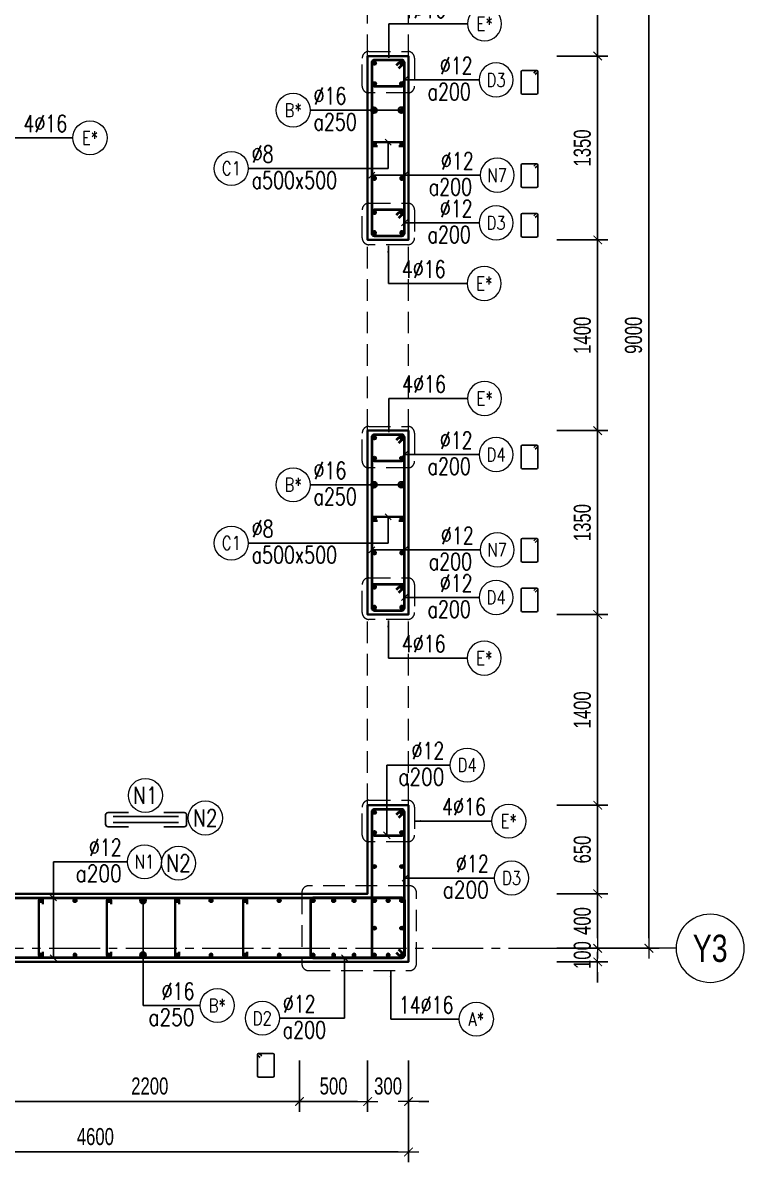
# Model space of a CAD drawing. Header units: millimetres. Extents: x 738475 to 1279438, y -34239 to 156422.
# Drawn here: x 1087190 to 1092489, y 62000 to 70364 of the extents above; entities that cross this region are included whole.
import ezdxf
from ezdxf.enums import TextEntityAlignment as Align

# ---------------------------------------------------------------- set-up
doc = ezdxf.new("R2010")
doc.units = ezdxf.units.MM
doc.header["$MEASUREMENT"] = 0
for name, pattern in [('HIDDEN', [9.525, 6.35, -3.175]), ('HIDDEN2', [4.7625, 3.175, -1.5875]), ('HT_Dim Grid$0$CENTER2', [1.125, 0.75, -0.125, 0.125, -0.125]), ('HT_Grid$0$CENTER2', [1.125, 0.75, -0.125, 0.125, -0.125])]:
    doc.linetypes.add(name, pattern=pattern)
doc.layers.get('0').update_dxf_attribs({"lineweight": 20})
doc.layers.get('Defpoints').update_dxf_attribs({"color": 151, "lineweight": 9})
doc.layers.add('Hidden', color=9, linetype='HIDDEN')
doc.layers.add('Ligature', color=1, linetype='Continuous')
for name, color, linetype, lineweight in [('HT_Dim Grid$0$NDC_S_AXIS', 5, 'HT_Dim Grid$0$CENTER2', 13), ('HT_Dim Grid$0$NDC_S_SYMBOL', 1, 'Continuous', 15), ('HT_Dim Grid$0$NDC_S_TEXT SYMBOL', 7, 'Continuous', 20), ('HT_Grid$0$NDC_S_AXIS', 5, 'HT_Grid$0$CENTER2', 13), ('KC-LEADER', 153, 'Continuous', 18), ('KC-THEP', 6, 'Continuous', 40), ('NDC_S_BEAM', 3, 'HIDDEN2', 20), ('NDC_S_DIM', 1, 'Continuous', 15), ('NDC_S_HIDDEN', 8, 'HIDDEN2', 13), ('NDC_S_LEADER', 1, 'Continuous', 15), ('NDC_S_REBAR', 4, 'Continuous', 35), ('NDC_S_STIRRUP', 4, 'Continuous', 40), ('NDC_S_VN TEXT', 7, 'Continuous', 20), ('NDC_S_WALL', 6, 'Continuous', 35)]:
    doc.layers.add(name, color=color, linetype=linetype, lineweight=lineweight)
doc.styles.add('HT_Dim Grid$0$NDC_ANNO', font='', dxfattribs={"width": 0.8})
doc.styles.add('NDC_ARIAL', font='arial.ttf', dxfattribs={"width": 0.85})
doc.styles.add('NDC_DIM', font='', dxfattribs={"width": 0.75})
doc.styles.add('NDC_EN TXT', font='romans.shx', dxfattribs={"width": 0.8})
doc.styles.get('HT_Dim Grid$0$NDC_ANNO').set_extended_font_data('Dotum')
doc.styles.get('NDC_DIM').set_extended_font_data('Dotum')
doc.dimstyles.new('NDC_1-50', dxfattribs={"dimscale": 50, "dimtxt": 2.5, "dimasz": 1, "dimexe": 1.5, "dimexo": 0, "dimgap": 0.8, "dimtad": 1, "dimdec": 0, "dimdsep": 46, "dimtxsty": 'NDC_ARIAL', "dimblk": 'DIMMARK', "dimcen": 49999.938995, "dimdle": 1.5, "dimclrd": 1, "dimclre": 1, "dimclrt": 3, "dimadec": 0, "dimazin": 0, "dimtfac": 1, "dimtdec": 0, "dimtix": 1, "dimtmove": 2, "dimatfit": 3, "dimfxl": 1, "dimarcsym": 0})
doc.dimstyles.new('NDC_dim_30', dxfattribs={"dimscale": 30, "dimtxt": 2.5, "dimasz": 1.5, "dimexe": 1.5, "dimexo": 2.5, "dimgap": 1, "dimtad": 1, "dimdec": 0, "dimzin": 0, "dimdsep": 46, "dimtxsty": 'NDC_DIM', "dimblk": 'DIMMARK', "dimcen": 0.09, "dimdle": 1.2, "dimclrd": 1, "dimclre": 1, "dimclrt": 3, "dimadec": 0, "dimazin": 0, "dimtfac": 1, "dimtdec": 0, "dimtix": 1, "dimtofl": 0, "dimtmove": 0, "dimatfit": 3, "dimfxl": 6, "dimfxlon": 1, "dimtolj": 1, "dimtzin": 0, "dimarcsym": 0})
doc.dimstyles.new('NDC_dim_50', dxfattribs={"dimscale": 50, "dimtxt": 2.5, "dimasz": 1.5, "dimexe": 1.5, "dimexo": 2.5, "dimgap": 1, "dimtad": 1, "dimdec": 0, "dimzin": 0, "dimdsep": 46, "dimtxsty": 'NDC_DIM', "dimblk": 'DIMMARK', "dimcen": 0.09, "dimdle": 1.2, "dimclrd": 1, "dimclre": 1, "dimclrt": 3, "dimadec": 0, "dimazin": 0, "dimtfac": 1, "dimtdec": 0, "dimtix": 1, "dimtofl": 0, "dimtmove": 0, "dimatfit": 3, "dimfxl": 6, "dimfxlon": 1, "dimtolj": 1, "dimtzin": 0, "dimarcsym": 0})

# ---------------------------------------------------------------- blocks, each defined once
blk = doc.blocks.new('THEP')
at = {"layer": 'KC-LEADER', "color": 6}
blk.add_circle((0, 0), 14, dxfattribs=at)
at = {"layer": 'KC-THEP'}
for p, q in [((-14, 0), (14, 0)), ((9.9, 9.9), (-9.9, -9.9)), ((-9.9, 9.9), (9.9, -9.9)), ((0, 14), (0, -14))]:
    blk.add_line(p, q, dxfattribs=at)
blk = doc.blocks.new('DIMMARK')
at = {"layer": 'NDC_S_DIM', "color": 1}
blk.add_line((-1.5, 0), (1, 0), dxfattribs=at)
at = {"layer": 'NDC_S_DIM', "color": 2, "const_width": 0.1}
blk.add_lwpolyline([(-0.42, -0.42), (0.42, 0.42)], dxfattribs=at)
blk = doc.blocks.new('*U10')
blk.add_circle((2.5, 0), 2.5)
at = {"layer": 'NDC_S_VN TEXT', "color": 3, "style": 'NDC_EN TXT'}
for tag, width, p in [('DK2', 0.75, (-0.85, 0.85)), ('KC2', 0.8, (-0.85, -2.97))]:
    blk.add_attdef(tag, text='', height=2.5, dxfattribs=dict(at, width=width)).set_placement(p, align=Align.RIGHT)
at = {"layer": 'NDC_S_VN TEXT', "color": 7, "style": 'NDC_EN TXT', "width": 0.8}
blk.add_attdef('SH3', text='', height=2, dxfattribs=at).set_placement((2.5, 0), align=Align.MIDDLE)
blk = doc.blocks.new('A$C7BC65A55')
at = {"layer": 'Ligature'}
for p, q in [((-15.2, 372, 0), (-15.2, 38.5, 0)), ((15.2, 372, 0), (15.2, 38.5, 0))]:
    blk.add_line(p, q, dxfattribs=at)
for points in [[(-36.2, 296.5), (-36.2, 400.9, -0.414214), (-24, 413.1), (24, 413.1, -0.414214), (36.2, 400.9), (36.2, 296.5)], [(-36.2, 116.5), (-36.2, 12.2, 0.414214), (-24, 0), (24, 0, 0.414214), (36.2, 12.2), (36.2, 116.5)]]:
    blk.add_lwpolyline(points, format="xyb", dxfattribs=at)
blk = doc.blocks.new('*U9')
blk.add_circle((2.5, 0), 2.5)
at = {"layer": 'NDC_S_VN TEXT', "color": 3, "style": 'NDC_EN TXT', "width": 0.75}
blk.add_attdef('DK2', text='', height=2.5, dxfattribs=at).set_placement((-0.85, 0.85), align=Align.RIGHT)
at = {"layer": 'NDC_S_VN TEXT', "color": 7, "style": 'NDC_EN TXT', "width": 0.8}
blk.add_attdef('SH3', text='', height=2, dxfattribs=at).set_placement((2.5, 0), align=Align.MIDDLE)
blk = doc.blocks.new('*U11')
blk.add_circle((-2.5, 0), 2.5)
at = {"layer": 'NDC_S_VN TEXT', "color": 3, "style": 'NDC_EN TXT', "width": 0.75}
for tag, p in [('DK1', (0.5, 0.85)), ('KC1', (0.5, -2.97))]:
    blk.add_attdef(tag, p, '', height=2.5, dxfattribs=at)
at = {"layer": 'NDC_S_VN TEXT', "color": 7, "style": 'NDC_EN TXT', "width": 0.8}
blk.add_attdef('SH2', text='', height=2, dxfattribs=at).set_placement((-2.5, 0), align=Align.MIDDLE)
blk = doc.blocks.new('*U13')
blk.add_circle((-2.5, 0), 2.5)
at = {"layer": 'NDC_S_VN TEXT', "color": 3, "style": 'NDC_EN TXT', "width": 0.75}
blk.add_attdef('DK1', (0.5, 0.85), '', height=2.5, dxfattribs=at)
at = {"layer": 'NDC_S_VN TEXT', "color": 7, "style": 'NDC_EN TXT', "width": 0.8}
blk.add_attdef('SH2', text='', height=2, dxfattribs=at).set_placement((-2.5, 0), align=Align.MIDDLE)
blk = doc.blocks.new('*U12')
blk.add_circle((-2.5, 0), 2.5)
at = {"layer": 'NDC_S_VN TEXT', "color": 3, "style": 'NDC_EN TXT', "width": 0.75}
for tag, p in [('DK1', (0.5, 0.85)), ('KC1', (0.5, -2.97))]:
    blk.add_attdef(tag, p, '', height=2.5, dxfattribs=at)
at = {"layer": 'NDC_S_VN TEXT', "color": 7, "style": 'NDC_EN TXT', "width": 0.8}
blk.add_attdef('SH2', text='', height=2, dxfattribs=at).set_placement((-2.5, 0), align=Align.MIDDLE)
blk = doc.blocks.new('*D703')
at = {"layer": 'Defpoints', "color": 0, "transparency": 16777216}
for p in [(1087023.1, 63970), (1089222.7, 63717.7), (1089222.7, 62445.7)]:
    blk.add_point(p, dxfattribs=at)
at = {"layer": 'NDC_S_DIM', "color": 1, "lineweight": -2, "transparency": 16777216}
for p, q in [((1087023.1, 62745.7), (1087023.1, 62370.7)), ((1089222.7, 62745.7), (1089222.7, 62370.7)), ((1087098.1, 62445.7), (1089147.7, 62445.7))]:
    blk.add_line(p, q, dxfattribs=at)
at = {"layer": 'NDC_S_DIM', "color": 1, "lineweight": -2, "transparency": 16777216, "xscale": 75, "yscale": 75, "zscale": 75, "rotation": 180}
blk.add_blockref('DIMMARK', (1087023.1, 62445.7), dxfattribs=at)
at = {"layer": 'NDC_S_DIM', "color": 1, "lineweight": -2, "transparency": 16777216, "xscale": 75, "yscale": 75, "zscale": 75}
blk.add_blockref('DIMMARK', (1089222.7, 62445.7), dxfattribs=at)
at = {"layer": 'NDC_S_DIM', "color": 3, "transparency": 16777216, "insert": (1088122.9, 62558.3), "char_height": 125, "attachment_point": 5, "style": 'NDC_DIM'}
blk.add_mtext('\\A1;2200', dxfattribs=at)
blk = doc.blocks.new('*D704')
at = {"layer": 'Defpoints', "color": 0, "transparency": 16777216}
for p in [(1089723.1, 63970), (1089222.7, 63717.7), (1089723.1, 62445.7)]:
    blk.add_point(p, dxfattribs=at)
at = {"layer": 'NDC_S_DIM', "color": 1, "lineweight": -2, "transparency": 16777216}
for p, q in [((1089222.7, 62745.7), (1089222.7, 62370.7)), ((1089723.1, 62745.7), (1089723.1, 62370.7)), ((1089297.7, 62445.7), (1089648.1, 62445.7))]:
    blk.add_line(p, q, dxfattribs=at)
at = {"layer": 'NDC_S_DIM', "color": 1, "lineweight": -2, "transparency": 16777216, "xscale": 75, "yscale": 75, "zscale": 75, "rotation": 180}
blk.add_blockref('DIMMARK', (1089222.7, 62445.7), dxfattribs=at)
at = {"layer": 'NDC_S_DIM', "color": 1, "lineweight": -2, "transparency": 16777216, "xscale": 75, "yscale": 75, "zscale": 75}
blk.add_blockref('DIMMARK', (1089723.1, 62445.7), dxfattribs=at)
at = {"layer": 'NDC_S_DIM', "color": 3, "transparency": 16777216, "insert": (1089472.9, 62558.3), "char_height": 125, "attachment_point": 5, "style": 'NDC_DIM'}
blk.add_mtext('\\A1;500', dxfattribs=at)
blk = doc.blocks.new('*D705')
at = {"layer": 'Defpoints', "color": 0, "transparency": 16777216}
for p in [(1089723.1, 63970), (1090023.1, 63470), (1090023.1, 62445.7)]:
    blk.add_point(p, dxfattribs=at)
at = {"layer": 'NDC_S_DIM', "color": 1, "lineweight": -2, "transparency": 16777216}
for p, q in [((1089723.1, 62745.7), (1089723.1, 62370.7)), ((1090023.1, 62745.7), (1090023.1, 62370.7)), ((1089648.1, 62445.7), (1089573.1, 62445.7)), ((1090098.1, 62445.7), (1090173.1, 62445.7))]:
    blk.add_line(p, q, dxfattribs=at)
at = {"layer": 'NDC_S_DIM', "color": 1, "lineweight": -2, "transparency": 16777216, "xscale": 75, "yscale": 75, "zscale": 75}
blk.add_blockref('DIMMARK', (1089723.1, 62445.7), dxfattribs=at)
at = {"layer": 'NDC_S_DIM', "color": 1, "lineweight": -2, "transparency": 16777216, "xscale": 75, "yscale": 75, "zscale": 75, "rotation": 180}
blk.add_blockref('DIMMARK', (1090023.1, 62445.7), dxfattribs=at)
at = {"layer": 'NDC_S_DIM', "color": 3, "transparency": 16777216, "insert": (1089873.1, 62558.3), "char_height": 125, "attachment_point": 5, "style": 'NDC_DIM'}
blk.add_mtext('\\A1;300', dxfattribs=at)
blk = doc.blocks.new('*D707')
at = {"layer": 'Defpoints', "color": 0, "transparency": 16777216}
for p in [(1089723.1, 63970), (1091412.6, 63970), (1090023.1, 63570)]:
    blk.add_point(p, dxfattribs=at)
at = {"layer": 'NDC_S_DIM', "color": 1, "lineweight": -2, "transparency": 16777216}
for p, q in [((1091112.6, 63970), (1091487.6, 63970)), ((1091412.6, 63645), (1091412.6, 63895)), ((1091112.6, 63570), (1091487.6, 63570))]:
    blk.add_line(p, q, dxfattribs=at)
at = {"layer": 'NDC_S_DIM', "color": 1, "lineweight": -2, "transparency": 16777216, "xscale": 75, "yscale": 75, "zscale": 75}
for p, rotation in [((1091412.6, 63970), 90), ((1091412.6, 63570), 270)]:
    blk.add_blockref('DIMMARK', p, dxfattribs=dict(at, rotation=rotation))
at = {"layer": 'NDC_S_DIM', "color": 3, "transparency": 16777216, "insert": (1091300, 63770), "char_height": 125, "attachment_point": 5, "rotation": 90, "style": 'NDC_DIM'}
blk.add_mtext('\\A1;400', dxfattribs=at)
blk = doc.blocks.new('*D708')
at = {"layer": 'Defpoints', "color": 0, "transparency": 16777216}
for p in [(1089723.1, 64620), (1091412.6, 64620), (1089723.1, 63970)]:
    blk.add_point(p, dxfattribs=at)
at = {"layer": 'NDC_S_DIM', "color": 1, "lineweight": -2, "transparency": 16777216}
for p, q in [((1091112.6, 64620), (1091487.6, 64620)), ((1091412.6, 64045), (1091412.6, 64545)), ((1091112.6, 63970), (1091487.6, 63970))]:
    blk.add_line(p, q, dxfattribs=at)
at = {"layer": 'NDC_S_DIM', "color": 1, "lineweight": -2, "transparency": 16777216, "xscale": 75, "yscale": 75, "zscale": 75}
for p, rotation in [((1091412.6, 64620), 90), ((1091412.6, 63970), 270)]:
    blk.add_blockref('DIMMARK', p, dxfattribs=dict(at, rotation=rotation))
at = {"layer": 'NDC_S_DIM', "color": 3, "transparency": 16777216, "insert": (1091300, 64295), "char_height": 125, "attachment_point": 5, "rotation": 90, "style": 'NDC_DIM'}
blk.add_mtext('\\A1;650', dxfattribs=at)
blk = doc.blocks.new('*D709')
at = {"layer": 'Defpoints', "color": 0, "transparency": 16777216}
for p in [(1090023.1, 66020), (1091412.6, 66020), (1089723.1, 64620)]:
    blk.add_point(p, dxfattribs=at)
at = {"layer": 'NDC_S_DIM', "color": 1, "lineweight": -2, "transparency": 16777216}
for p, q in [((1091112.6, 66020), (1091487.6, 66020)), ((1091412.6, 64695), (1091412.6, 65945)), ((1091112.6, 64620), (1091487.6, 64620))]:
    blk.add_line(p, q, dxfattribs=at)
at = {"layer": 'NDC_S_DIM', "color": 1, "lineweight": -2, "transparency": 16777216, "xscale": 75, "yscale": 75, "zscale": 75}
for p, rotation in [((1091412.6, 66020), 90), ((1091412.6, 64620), 270)]:
    blk.add_blockref('DIMMARK', p, dxfattribs=dict(at, rotation=rotation))
at = {"layer": 'NDC_S_DIM', "color": 3, "transparency": 16777216, "insert": (1091300, 65320), "char_height": 125, "attachment_point": 5, "rotation": 90, "style": 'NDC_DIM'}
blk.add_mtext('\\A1;1400', dxfattribs=at)
blk = doc.blocks.new('*D710')
at = {"layer": 'Defpoints', "color": 0, "transparency": 16777216}
for p in [(1090023.1, 67370), (1091412.6, 67370), (1090023.1, 66020)]:
    blk.add_point(p, dxfattribs=at)
at = {"layer": 'NDC_S_DIM', "color": 1, "lineweight": -2, "transparency": 16777216}
for p, q in [((1091112.6, 67370), (1091487.6, 67370)), ((1091412.6, 66095), (1091412.6, 67295)), ((1091112.6, 66020), (1091487.6, 66020))]:
    blk.add_line(p, q, dxfattribs=at)
at = {"layer": 'NDC_S_DIM', "color": 1, "lineweight": -2, "transparency": 16777216, "xscale": 75, "yscale": 75, "zscale": 75}
for p, rotation in [((1091412.6, 67370), 90), ((1091412.6, 66020), 270)]:
    blk.add_blockref('DIMMARK', p, dxfattribs=dict(at, rotation=rotation))
at = {"layer": 'NDC_S_DIM', "color": 3, "transparency": 16777216, "insert": (1091300, 66695), "char_height": 125, "attachment_point": 5, "rotation": 90, "style": 'NDC_DIM'}
blk.add_mtext('\\A1;1350', dxfattribs=at)
blk = doc.blocks.new('*D711')
at = {"layer": 'Defpoints', "color": 0, "transparency": 16777216}
for p in [(1090023.1, 68770), (1091412.6, 68770), (1090023.1, 67370)]:
    blk.add_point(p, dxfattribs=at)
at = {"layer": 'NDC_S_DIM', "color": 1, "lineweight": -2, "transparency": 16777216}
for p, q in [((1091112.6, 68770), (1091487.6, 68770)), ((1091412.6, 67445), (1091412.6, 68695)), ((1091112.6, 67370), (1091487.6, 67370))]:
    blk.add_line(p, q, dxfattribs=at)
at = {"layer": 'NDC_S_DIM', "color": 1, "lineweight": -2, "transparency": 16777216, "xscale": 75, "yscale": 75, "zscale": 75}
for p, rotation in [((1091412.6, 68770), 90), ((1091412.6, 67370), 270)]:
    blk.add_blockref('DIMMARK', p, dxfattribs=dict(at, rotation=rotation))
at = {"layer": 'NDC_S_DIM', "color": 3, "transparency": 16777216, "insert": (1091300, 68070), "char_height": 125, "attachment_point": 5, "rotation": 90, "style": 'NDC_DIM'}
blk.add_mtext('\\A1;1400', dxfattribs=at)
blk = doc.blocks.new('*D712')
at = {"layer": 'Defpoints', "color": 0, "transparency": 16777216}
for p in [(1090023.1, 70120), (1091412.6, 70120), (1090023.1, 68770)]:
    blk.add_point(p, dxfattribs=at)
at = {"layer": 'NDC_S_DIM', "color": 1, "lineweight": -2, "transparency": 16777216}
for p, q in [((1091112.6, 70120), (1091487.6, 70120)), ((1091412.6, 68845), (1091412.6, 70045)), ((1091112.6, 68770), (1091487.6, 68770))]:
    blk.add_line(p, q, dxfattribs=at)
at = {"layer": 'NDC_S_DIM', "color": 1, "lineweight": -2, "transparency": 16777216, "xscale": 75, "yscale": 75, "zscale": 75}
for p, rotation in [((1091412.6, 70120), 90), ((1091412.6, 68770), 270)]:
    blk.add_blockref('DIMMARK', p, dxfattribs=dict(at, rotation=rotation))
at = {"layer": 'NDC_S_DIM', "color": 3, "transparency": 16777216, "insert": (1091300, 69445), "char_height": 125, "attachment_point": 5, "rotation": 90, "style": 'NDC_DIM'}
blk.add_mtext('\\A1;1350', dxfattribs=at)
blk = doc.blocks.new('*D713')
at = {"layer": 'Defpoints', "color": 0, "transparency": 16777216}
for p in [(1090023.1, 71520), (1091412.6, 71520), (1090023.1, 70120)]:
    blk.add_point(p, dxfattribs=at)
at = {"layer": 'NDC_S_DIM', "color": 1, "lineweight": -2, "transparency": 16777216}
for p, q in [((1091112.6, 71520), (1091487.6, 71520)), ((1091412.6, 70195), (1091412.6, 71445)), ((1091112.6, 70120), (1091487.6, 70120))]:
    blk.add_line(p, q, dxfattribs=at)
at = {"layer": 'NDC_S_DIM', "color": 1, "lineweight": -2, "transparency": 16777216, "xscale": 75, "yscale": 75, "zscale": 75}
for p, rotation in [((1091412.6, 71520), 90), ((1091412.6, 70120), 270)]:
    blk.add_blockref('DIMMARK', p, dxfattribs=dict(at, rotation=rotation))
at = {"layer": 'NDC_S_DIM', "color": 3, "transparency": 16777216, "insert": (1091300, 70820), "char_height": 125, "attachment_point": 5, "rotation": 90, "style": 'NDC_DIM'}
blk.add_mtext('\\A1;1400', dxfattribs=at)
blk = doc.blocks.new('*D716')
at = {"layer": 'Defpoints', "color": 0, "transparency": 16777216}
for p in [(1090081.6, 72570), (1090023.1, 63570), (1091789.1, 63570)]:
    blk.add_point(p, dxfattribs=at)
at = {"layer": 'NDC_S_DIM', "color": 1, "lineweight": -2, "transparency": 16777216}
for p, q in [((1091489.1, 72570), (1091864.1, 72570)), ((1091789.1, 72495), (1091789.1, 63645)), ((1091489.1, 63570), (1091864.1, 63570))]:
    blk.add_line(p, q, dxfattribs=at)
at = {"layer": 'NDC_S_DIM', "color": 1, "lineweight": -2, "transparency": 16777216, "xscale": 75, "yscale": 75, "zscale": 75}
for p, rotation in [((1091789.1, 72570), 90), ((1091789.1, 63570), 270)]:
    blk.add_blockref('DIMMARK', p, dxfattribs=dict(at, rotation=rotation))
at = {"layer": 'NDC_S_DIM', "color": 3, "transparency": 16777216, "insert": (1091676.5, 68070), "char_height": 125, "attachment_point": 5, "rotation": 90, "style": 'NDC_DIM'}
blk.add_mtext('\\A1;9000', dxfattribs=at)
blk = doc.blocks.new('*D733')
at = {"layer": 'Defpoints', "color": 0, "ltscale": 200, "transparency": 16777216}
for p in [(1090023.1, 63686.5), (1085423.1, 63301.8), (1090023.1, 62074.7)]:
    blk.add_point(p, dxfattribs=at)
at = {"layer": 'NDC_S_DIM', "color": 1, "lineweight": -2, "ltscale": 200, "transparency": 16777216}
for p, q in [((1085423.1, 62374.7), (1085423.1, 61999.7)), ((1090023.1, 62374.7), (1090023.1, 61999.7)), ((1085498.1, 62074.7), (1089948.1, 62074.7))]:
    blk.add_line(p, q, dxfattribs=at)
at = {"layer": 'NDC_S_DIM', "color": 1, "lineweight": -2, "ltscale": 200, "transparency": 16777216, "xscale": 75, "yscale": 75, "zscale": 75, "rotation": 180}
blk.add_blockref('DIMMARK', (1085423.1, 62074.7), dxfattribs=at)
at = {"layer": 'NDC_S_DIM', "color": 1, "lineweight": -2, "ltscale": 200, "transparency": 16777216, "xscale": 75, "yscale": 75, "zscale": 75}
blk.add_blockref('DIMMARK', (1090023.1, 62074.7), dxfattribs=at)
at = {"layer": 'NDC_S_DIM', "color": 3, "ltscale": 200, "transparency": 16777216, "insert": (1087723.1, 62187.3), "char_height": 125, "attachment_point": 5, "style": 'NDC_DIM'}
blk.add_mtext('\\A1;4600', dxfattribs=at)
blk = doc.blocks.new('*U20')
at = {"layer": 'HT_Dim Grid$0$NDC_S_SYMBOL'}
blk.add_line((5, 0), (9, 0), dxfattribs=at)
blk.add_circle((0, 0), 5, dxfattribs=at)
at = {"layer": 'HT_Dim Grid$0$NDC_S_TEXT SYMBOL', "color": 7, "style": 'HT_Dim Grid$0$NDC_ANNO', "width": 0.8}
blk.add_attdef('GRID', text='', height=4, rotation=270, dxfattribs=at).set_placement((0, 0), align=Align.MIDDLE)
blk = doc.blocks.new('*D740')
at = {"layer": 'Defpoints', "color": 0, "ltscale": 200, "transparency": 16777216}
for p in [(1090023.1, 63570), (1090023.1, 63470), (1091412.6, 63470)]:
    blk.add_point(p, dxfattribs=at)
at = {"layer": 'NDC_S_DIM', "color": 1, "lineweight": -2, "ltscale": 200, "transparency": 16777216}
for p, q in [((1091412.6, 63645), (1091412.6, 63720)), ((1091112.6, 63570), (1091487.6, 63570)), ((1091112.6, 63470), (1091487.6, 63470)), ((1091412.6, 63395), (1091412.6, 63320))]:
    blk.add_line(p, q, dxfattribs=at)
at = {"layer": 'NDC_S_DIM', "color": 1, "lineweight": -2, "ltscale": 200, "transparency": 16777216, "xscale": 75, "yscale": 75, "zscale": 75}
for p, rotation in [((1091412.6, 63570), 270), ((1091412.6, 63470), 90)]:
    blk.add_blockref('DIMMARK', p, dxfattribs=dict(at, rotation=rotation))
at = {"layer": 'NDC_S_DIM', "color": 3, "ltscale": 200, "transparency": 16777216, "insert": (1091300, 63520), "char_height": 125, "attachment_point": 5, "rotation": 90, "style": 'NDC_DIM'}
blk.add_mtext('\\A1;100', dxfattribs=at)

msp = doc.modelspace()

# ---------------------------------------------------------------- linework, layer by layer
for centre in [(1088090.758, 64692.221), (1088530.859, 64526.464), (1088334.029, 64194.95)]:
    msp.add_circle(centre, 125)
at = {"layer": 'HT_Grid$0$NDC_S_AXIS', "ltscale": 500}
msp.add_line((1081758.591, 63570.011), (1091789.079, 63570.011), dxfattribs=at)
at = {"layer": 'Ligature'}
for points in [[(1090954.314, 69983.525), (1090970.28, 69999.491, 0.66817864), (1090964.506, 70013.429), (1090859.877, 70013.429, 0.41421356), (1090851.712, 70005.264), (1090851.713, 69848.156, 0.41421356), (1090859.877, 69839.992), (1090964.506, 69839.992, 0.41421356), (1090972.671, 69848.156), (1090972.671, 70005.264, 0.66817864), (1090958.733, 70011.037), (1090942.767, 69995.071)], [(1090954.285, 69299.096), (1090970.251, 69315.061, 0.66817864), (1090964.478, 69329), (1090859.849, 69329, 0.41421356), (1090851.684, 69320.835), (1090851.684, 69163.727, 0.41421356), (1090859.849, 69155.562), (1090964.478, 69155.562, 0.41421356), (1090972.643, 69163.727), (1090972.643, 69320.835, 0.66817864), (1090958.705, 69326.608), (1090942.739, 69310.642)], [(1090954.285, 68934.495), (1090970.251, 68950.46, 0.66817864), (1090964.478, 68964.399), (1090859.849, 68964.399, 0.41421356), (1090851.684, 68956.234), (1090851.684, 68799.126, 0.41421356), (1090859.849, 68790.961), (1090964.478, 68790.961, 0.41421356), (1090972.643, 68799.126), (1090972.643, 68956.234, 0.66817864), (1090958.705, 68962.007), (1090942.739, 68946.041)], [(1090954.314, 67233.525), (1090970.28, 67249.491, 0.66817864), (1090964.506, 67263.429), (1090859.877, 67263.429, 0.41421356), (1090851.712, 67255.264), (1090851.713, 67098.156, 0.41421356), (1090859.877, 67089.992), (1090964.506, 67089.992, 0.41421356), (1090972.671, 67098.156), (1090972.671, 67255.264, 0.66817864), (1090958.733, 67261.037), (1090942.767, 67245.071)], [(1090954.285, 66549.096), (1090970.251, 66565.061, 0.66817864), (1090964.478, 66579), (1090859.849, 66579, 0.41421356), (1090851.684, 66570.835), (1090851.684, 66413.727, 0.41421356), (1090859.849, 66405.562), (1090964.478, 66405.562, 0.41421356), (1090972.643, 66413.727), (1090972.643, 66570.835, 0.66817864), (1090958.705, 66576.608), (1090942.739, 66560.642)], [(1090954.285, 66184.495), (1090970.251, 66200.46, 0.66817864), (1090964.478, 66214.399), (1090859.849, 66214.399, 0.41421356), (1090851.684, 66206.234), (1090851.684, 66049.126, 0.41421356), (1090859.849, 66040.961), (1090964.478, 66040.961, 0.41421356), (1090972.643, 66049.126), (1090972.643, 66206.234, 0.66817864), (1090958.705, 66212.007), (1090942.739, 66196.041)], [(1088933.466, 62768.157), (1088917.501, 62784.123, -0.66817864), (1088923.274, 62798.061), (1089027.903, 62798.061, -0.41421356), (1089036.068, 62789.896), (1089036.068, 62632.789, -0.41421356), (1089027.903, 62624.624), (1088923.274, 62624.624, -0.41421356), (1088915.109, 62632.789), (1088915.109, 62789.896, -0.66817864), (1088929.047, 62795.67), (1088945.013, 62779.704)]]:
    msp.add_lwpolyline(points, format="xyb", dxfattribs=at)
at = {"layer": 'NDC_S_BEAM', "ltscale": 50}
for p, q in [((1089723.124, 70120.011), (1089723.124, 71520.011)), ((1090023.124, 70120.011), (1090023.124, 71520.011)), ((1089723.124, 67370.011), (1089723.124, 68770.011)), ((1090023.124, 67370.011), (1090023.124, 68770.011)), ((1089723.124, 64620.011), (1089723.124, 66020.011)), ((1090023.124, 64620.011), (1090023.124, 66020.011))]:
    msp.add_line(p, q, dxfattribs=at)
at = {"layer": 'NDC_S_HIDDEN', "ltscale": 50}
for points in [[(1089732.857, 70153.597), (1090017.614, 70153.597, -0.41421356), (1090067.614, 70103.597), (1090067.614, 69898.589, -0.41421356), (1090017.614, 69848.589), (1089732.857, 69848.589, -0.41421356), (1089682.857, 69898.589), (1089682.857, 70103.597, -0.41421356)], [(1089732.857, 69039.821), (1090017.614, 69039.821, -0.41421356), (1090067.614, 68989.821), (1090067.614, 68784.813, -0.41421356), (1090017.614, 68734.813), (1089732.857, 68734.813, -0.41421356), (1089682.857, 68784.813), (1089682.857, 68989.821, -0.41421356)], [(1089732.857, 67401.088), (1090017.614, 67401.088, -0.41421356), (1090067.614, 67351.088), (1090067.614, 67146.08, -0.41421356), (1090017.614, 67096.08), (1089732.857, 67096.08, -0.41421356), (1089682.857, 67146.08), (1089682.857, 67351.088, -0.41421356)], [(1089732.857, 66289.439), (1090017.614, 66289.439, -0.41421356), (1090067.614, 66239.439), (1090067.614, 66034.432, -0.41421356), (1090017.614, 65984.432), (1089732.857, 65984.432, -0.41421356), (1089682.857, 66034.432), (1089682.857, 66239.439, -0.41421356)], [(1089732.857, 64656.664), (1090017.614, 64656.664, -0.41421356), (1090067.614, 64606.664), (1090067.614, 64401.657, -0.41421356), (1090017.614, 64351.657), (1089732.857, 64351.657, -0.41421356), (1089682.857, 64401.657), (1089682.857, 64606.664, -0.41421356)], [(1089289.685, 63406.64), (1090031.645, 63406.64, 0.41421356), (1090081.645, 63456.64), (1090081.645, 63978.704, 0.41421356), (1090031.645, 64028.704), (1089289.685, 64028.704, 0.41421356), (1089239.685, 63978.704), (1089239.685, 63456.64, 0.41421356)]]:
    msp.add_lwpolyline(points, format="xyb", close=True, dxfattribs=at)
at = {"layer": 'NDC_S_REBAR'}
for points in [[(1089794.662, 69457.616), (1089769.662, 69457.616, -1), (1089769.662, 69487.616), (1089976.686, 69487.616, -1), (1089976.686, 69457.616), (1089951.686, 69457.616)], [(1089794.662, 66707.616), (1089769.662, 66707.616, -1), (1089769.662, 66737.616), (1089976.686, 66737.616, -1), (1089976.686, 66707.616), (1089951.686, 66707.616)], [(1087338.124, 63895.011), (1087338.124, 63920.011, 1), (1087308.124, 63920.011), (1087308.124, 63520.011, 1), (1087338.124, 63520.011), (1087338.124, 63545.011)], [(1087838.124, 63895.011), (1087838.124, 63920.011, 1), (1087808.124, 63920.011), (1087808.124, 63520.011, 1), (1087838.124, 63520.011), (1087838.124, 63545.011)], [(1088338.124, 63895.011), (1088338.124, 63920.011, 1), (1088308.124, 63920.011), (1088308.124, 63520.011, 1), (1088338.124, 63520.011), (1088338.124, 63545.011)], [(1088838.124, 63895.011), (1088838.124, 63920.011, 1), (1088808.124, 63920.011), (1088808.124, 63520.011, 1), (1088838.124, 63520.011), (1088838.124, 63545.011)]]:
    msp.add_lwpolyline(points, format="xyb", dxfattribs=at)
at = {"layer": 'NDC_S_STIRRUP'}
for points in [[(1089953.235, 70030.011), (1089993.235, 70070.011, 0.41421356), (1089973.235, 70090.011), (1089773.235, 70090.011, 0.41421356), (1089753.235, 70070.011), (1089753.124, 68820.011, 0.41421356), (1089773.124, 68800.011), (1089973.124, 68800.011, 0.41421356), (1089993.124, 68820.011), (1089993.235, 70070.011, 0.41421356), (1089973.235, 70090.011), (1089933.235, 70050.011)], [(1089953.124, 70030.011), (1089993.124, 70070.011, 0.41421356), (1089973.124, 70090.011), (1089773.124, 70090.011, 0.41421356), (1089753.124, 70070.011), (1089753.124, 69919.041, 0.41421356), (1089773.124, 69899.041), (1089973.124, 69899.041, 0.41421356), (1089993.124, 69919.041), (1089993.124, 70070.011, 0.41421356), (1089973.124, 70090.011), (1089933.124, 70050.011)], [(1089953.124, 68930.981), (1089993.124, 68970.981, 0.41421356), (1089973.124, 68990.981), (1089773.124, 68990.981, 0.41421356), (1089753.124, 68970.981), (1089753.124, 68820.011, 0.41421356), (1089773.124, 68800.011), (1089973.124, 68800.011, 0.41421356), (1089993.124, 68820.011), (1089993.124, 68970.981, 0.41421356), (1089973.124, 68990.981), (1089933.124, 68950.981)], [(1089953.235, 67280.011), (1089993.235, 67320.011, 0.41421356), (1089973.235, 67340.011), (1089773.235, 67340.011, 0.41421356), (1089753.235, 67320.011), (1089753.124, 66070.011, 0.41421356), (1089773.124, 66050.011), (1089973.124, 66050.011, 0.41421356), (1089993.124, 66070.011), (1089993.235, 67320.011, 0.41421356), (1089973.235, 67340.011), (1089933.235, 67300.011)], [(1089953.124, 67280.011), (1089993.124, 67320.011, 0.41421356), (1089973.124, 67340.011), (1089773.124, 67340.011, 0.41421356), (1089753.124, 67320.011), (1089753.124, 67169.041, 0.41421356), (1089773.124, 67149.041), (1089973.124, 67149.041, 0.41421356), (1089993.124, 67169.041), (1089993.124, 67320.011, 0.41421356), (1089973.124, 67340.011), (1089933.124, 67300.011)], [(1089953.124, 66180.981), (1089993.124, 66220.981, 0.41421356), (1089973.124, 66240.981), (1089773.124, 66240.981, 0.41421356), (1089753.124, 66220.981), (1089753.124, 66070.011, 0.41421356), (1089773.124, 66050.011), (1089973.124, 66050.011, 0.41421356), (1089993.124, 66070.011), (1089993.124, 66220.981, 0.41421356), (1089973.124, 66240.981), (1089933.124, 66200.981)], [(1089953.235, 64530.011), (1089993.235, 64570.011, 0.41421356), (1089973.235, 64590.011), (1089773.235, 64590.011, 0.41421356), (1089753.235, 64570.011), (1089753.124, 63520.011, 0.41421356), (1089773.124, 63500.011), (1089973.124, 63500.011, 0.41421356), (1089993.124, 63520.011), (1089993.235, 64570.011, 0.41421356), (1089973.235, 64590.011), (1089933.235, 64550.011)], [(1089953.124, 64530.011), (1089993.124, 64570.011, 0.41421356), (1089973.124, 64590.011), (1089773.124, 64590.011, 0.41421356), (1089753.124, 64570.011), (1089753.124, 64419.041, 0.41421356), (1089773.124, 64399.041), (1089973.124, 64399.041, 0.41421356), (1089993.124, 64419.041), (1089993.124, 64570.011, 0.41421356), (1089973.124, 64590.011), (1089933.124, 64550.011)], [(1083813.124, 63540.011), (1083773.124, 63500.011, -0.41421356), (1083753.124, 63520.011), (1083753.124, 63920.011, -0.41421356), (1083773.124, 63940.011), (1089973.124, 63940.011, -0.41421356), (1089993.124, 63920.011), (1089993.124, 63520.011, -0.41421356), (1089973.124, 63500.011), (1083773.124, 63500.011, -0.41421356), (1083753.124, 63520.011), (1083793.124, 63560.011)], [(1089933.124, 63540.011), (1089973.124, 63500.011, 0.41421356), (1089993.124, 63520.011), (1089993.124, 63920.011, 0.41421356), (1089973.124, 63940.011), (1089323.124, 63940.011, 0.41421356), (1089303.124, 63920.011), (1089303.124, 63520.011, 0.41421356), (1089323.124, 63500.011), (1089973.124, 63500.011, 0.41421356), (1089993.124, 63520.011), (1089953.124, 63560.011)]]:
    msp.add_lwpolyline(points, format="xyb", dxfattribs=at)
at = {"layer": 'NDC_S_WALL'}
msp.add_lwpolyline([(1087023.124, 72170.011), (1087023.124, 63970.011), (1089723.124, 63970.011), (1089723.124, 64620.011), (1090023.124, 64620.011), (1090023.124, 63470.011), (1083723.124, 63470.011), (1083723.124, 64620.011), (1084023.124, 64620.011), (1084023.124, 63970.011), (1086723.124, 63970.011), (1086723.124, 69370.011), (1084023.124, 69370.011), (1084023.124, 68720.011), (1083723.124, 68720.011), (1083723.124, 72670.011)], dxfattribs=at)
for points in [[(1089723.124, 70120.011), (1090023.124, 70120.011), (1090023.124, 68770.011), (1089723.124, 68770.011)], [(1089723.124, 67370.011), (1090023.124, 67370.011), (1090023.124, 66020.011), (1089723.124, 66020.011)]]:
    msp.add_lwpolyline(points, close=True, dxfattribs=at)

# ---------------------------------------------------------------- block references
at = {"layer": 'Hidden', "xscale": 1.44, "yscale": 1.44, "zscale": 1.44, "rotation": 270}
msp.add_blockref('A$C7BC65A55', (1087798.647, 64514.696, 0.03), dxfattribs=at)
at = {"layer": 'HT_Dim Grid$0$NDC_S_AXIS'}
ref = msp.add_blockref('*U20', (1092239.079, 63570.011), dxfattribs=dict(at, xscale=-50, yscale=50, zscale=50))
ref.add_attrib('GRID', 'Y3', dxfattribs={"layer": 'HT_Dim Grid$0$NDC_S_TEXT SYMBOL', "color": 7, "height": 200, "style": 'HT_Dim Grid$0$NDC_ANNO', "width": 0.8}).set_placement((1092239.079, 63570.011), align=Align.MIDDLE)
at = {"layer": 'KC-THEP'}
for p, rotation in [((1089773.124, 70067.405), 9.668564436380926), ((1089973.124, 70067.405), 9.668564436380926), ((1089773.124, 69917.405), 9.668564436380926), ((1089973.124, 69917.405), 9.668564436380926), ((1089773.124, 67317.405), 9.668564436380926), ((1089973.124, 67317.405), 9.668564436380926), ((1089773.124, 67167.405), 9.668564436380926), ((1089973.124, 67167.405), 9.668564436380926), ((1089773.124, 64567.405), 9.668564436380946), ((1089973.124, 64567.405), 9.668564436380946), ((1089773.124, 64420.011), 9.668564436380946), ((1089973.124, 64420.011), 9.668564436380946), ((1089773.124, 64170.011), 9.668564436380946), ((1089973.124, 64170.011), 9.668564436380946), ((1087323.124, 63920.011), 9.66856443638095), ((1087573.124, 63920.011), 9.66856443638095), ((1087823.124, 63920.011), 9.66856443638095), ((1088073.124, 63920.011), 9.66856443638095), ((1088323.124, 63920.011), 9.66856443638095), ((1088573.124, 63920.011), 9.66856443638095), ((1088823.124, 63920.011), 9.66856443638095), ((1089073.124, 63920.011), 9.66856443638095), ((1089323.124, 63920.011), 9.66856443638095), ((1089473.124, 63920.011), 9.66856443638095), ((1089623.124, 63920.011), 9.66856443638095), ((1089773.124, 63920.011), 9.668564436380946), ((1089873.925, 63920.011), 9.668564436380946), ((1089973.124, 63920.011), 9.668564436380946), ((1089773.124, 63718.278), 9.668564436380946), ((1089973.124, 63718.278), 9.668564436380946), ((1089976.636, 63520.011), 9.668564436380946)]:
    msp.add_blockref('THEP', p, dxfattribs=dict(at, rotation=rotation))
at = {"layer": 'KC-THEP', "xscale": -1, "rotation": 170.331435563619}
for p in [(1089773.124, 69722.616), (1089973.124, 69722.616), (1089773.124, 69472.616), (1089973.124, 69472.616), (1089773.124, 69222.616), (1089973.124, 69222.616), (1089773.124, 68972.616), (1089973.124, 68972.616), (1089773.124, 68822.616), (1089973.124, 68822.616), (1089773.124, 66972.616), (1089973.124, 66972.616), (1089773.124, 66722.616), (1089973.124, 66722.616), (1089773.124, 66472.616), (1089973.124, 66472.616), (1089773.124, 66222.616), (1089973.124, 66222.616), (1089773.124, 66072.616), (1089973.124, 66072.616), (1087323.124, 63520.011), (1087573.124, 63520.011), (1087823.124, 63520.011), (1088073.124, 63520.011), (1088323.124, 63520.011), (1088573.124, 63520.011), (1088823.124, 63520.011), (1089073.124, 63520.011), (1089323.124, 63520.011), (1089473.124, 63520.011), (1089623.124, 63520.011), (1089773.124, 63520.011), (1089873.925, 63520.011)]:
    msp.add_blockref('THEP', p, dxfattribs=at)
at = {"layer": 'NDC_S_VN TEXT'}
ref = msp.add_blockref('*U13', (1090456.977, 70356.511), dxfattribs=dict(at, xscale=-50, yscale=50, zscale=50))
ref.add_attrib('SH2', 'E*', dxfattribs={"color": 7, "height": 100, "style": 'NDC_EN TXT', "width": 0.8}).set_placement((1090581.977, 70356.511), align=Align.MIDDLE)
ref.add_attrib('DK1', '4%%C16', (1089976.619, 70398.786), dxfattribs={"color": 3, "height": 125, "style": 'NDC_EN TXT', "width": 0.75})
ref = msp.add_blockref('*U11', (1090541.389, 69944.526), dxfattribs=dict(at, xscale=-50, yscale=50, zscale=50))
ref.add_attrib('SH2', 'D3', dxfattribs={"color": 7, "height": 100, "style": 'NDC_EN TXT', "width": 0.8}).set_placement((1090666.389, 69944.526), align=Align.MIDDLE)
ref.add_attrib('DK1', '%%C12', (1090252.997, 69986.801), dxfattribs={"color": 3, "height": 125, "style": 'NDC_EN TXT', "width": 0.75})
ref.add_attrib('KC1', 'a200', (1090163.711, 69795.899), dxfattribs={"color": 3, "height": 125, "style": 'NDC_EN TXT', "width": 0.75})
at = {"layer": 'NDC_S_VN TEXT', "xscale": 50, "yscale": 50, "zscale": 50}
for name, p, values in [('*U11', (1089300.666, 69722.473), {'SH2': 'B*', 'DK1': '%%C16', 'KC1': 'a250'}), ('*U9', (1087558.728, 69519.291), {'SH3': 'E*', 'DK2': '4%%C16'}), ('*U12', (1088846.68, 69294.714), {'SH2': 'C1', 'DK1': '%%c8', 'KC1': 'a500x500'}), ('*U11', (1089300.666, 66972.473), {'SH2': 'B*', 'DK1': '%%C16', 'KC1': 'a250'}), ('*U12', (1088846.68, 66544.714), {'SH2': 'C1', 'DK1': '%%c8', 'KC1': 'a500x500'}), ('*U10', (1090329.066, 64914.728), {'SH3': 'D4', 'DK2': '%%C12', 'KC2': 'a200'}), ('*U9', (1090634.046, 64504.16), {'SH3': 'E*', 'DK2': '4%%C16'}), ('*U10', (1087959.307, 64205.289), {'SH3': 'N1', 'DK2': '%%C12', 'KC2': 'a200'}), ('*U10', (1090655.48, 64086.018), {'SH3': 'D3', 'DK2': '%%C12', 'KC2': 'a200'}), ('*U10', (1088493.736, 63150.029), {'SH3': 'B*', 'DK2': '%%C16', 'KC2': 'a250'}), ('*U11', (1089074.736, 63056.8), {'SH2': 'D2', 'DK1': '%%C12', 'KC1': 'a200'}), ('*U9', (1090396.341, 63049.705), {'SH3': 'A*', 'DK2': '14%%C16'})]:
    msp.add_blockref(name, p, dxfattribs=at).add_auto_attribs(values)
at = {"layer": 'NDC_S_VN TEXT'}
ref = msp.add_blockref('*U11', (1090549.959, 69245.192), dxfattribs=dict(at, xscale=-50, yscale=50, zscale=50))
ref.add_attrib('SH2', 'N7', dxfattribs={"color": 7, "height": 100, "style": 'NDC_EN TXT', "width": 0.8}).set_placement((1090674.959, 69245.192), align=Align.MIDDLE)
ref.add_attrib('DK1', '%%C12', (1090261.566, 69287.467), dxfattribs={"color": 3, "height": 125, "style": 'NDC_EN TXT', "width": 0.75})
ref.add_attrib('KC1', 'a200', (1090172.28, 69096.565), dxfattribs={"color": 3, "height": 125, "style": 'NDC_EN TXT', "width": 0.75})
ref = msp.add_blockref('*U11', (1090541.361, 68895.496), dxfattribs=dict(at, xscale=-50, yscale=50, zscale=50))
ref.add_attrib('SH2', 'D3', dxfattribs={"color": 7, "height": 100, "style": 'NDC_EN TXT', "width": 0.8}).set_placement((1090666.361, 68895.496), align=Align.MIDDLE)
ref.add_attrib('DK1', '%%C12', (1090252.968, 68937.771), dxfattribs={"color": 3, "height": 125, "style": 'NDC_EN TXT', "width": 0.75})
ref.add_attrib('KC1', 'a200', (1090163.683, 68746.868), dxfattribs={"color": 3, "height": 125, "style": 'NDC_EN TXT', "width": 0.75})
ref = msp.add_blockref('*U13', (1090454.545, 68450.481), dxfattribs=dict(at, xscale=-50, yscale=50, zscale=50))
ref.add_attrib('SH2', 'E*', dxfattribs={"color": 7, "height": 100, "style": 'NDC_EN TXT', "width": 0.8}).set_placement((1090579.545, 68450.481), align=Align.MIDDLE)
ref.add_attrib('DK1', '4%%C16', (1089974.188, 68492.756), dxfattribs={"color": 3, "height": 125, "style": 'NDC_EN TXT', "width": 0.75})
ref = msp.add_blockref('*U13', (1090456.977, 67606.511), dxfattribs=dict(at, xscale=-50, yscale=50, zscale=50))
ref.add_attrib('SH2', 'E*', dxfattribs={"color": 7, "height": 100, "style": 'NDC_EN TXT', "width": 0.8}).set_placement((1090581.977, 67606.511), align=Align.MIDDLE)
ref.add_attrib('DK1', '4%%C16', (1089976.619, 67648.786), dxfattribs={"color": 3, "height": 125, "style": 'NDC_EN TXT', "width": 0.75})
ref = msp.add_blockref('*U11', (1090541.389, 67194.526), dxfattribs=dict(at, xscale=-50, yscale=50, zscale=50))
ref.add_attrib('SH2', 'D4', dxfattribs={"color": 7, "height": 100, "style": 'NDC_EN TXT', "width": 0.8}).set_placement((1090666.389, 67194.526), align=Align.MIDDLE)
ref.add_attrib('DK1', '%%C12', (1090252.997, 67236.801), dxfattribs={"color": 3, "height": 125, "style": 'NDC_EN TXT', "width": 0.75})
ref.add_attrib('KC1', 'a200', (1090163.711, 67045.899), dxfattribs={"color": 3, "height": 125, "style": 'NDC_EN TXT', "width": 0.75})
ref = msp.add_blockref('*U11', (1090549.959, 66495.192), dxfattribs=dict(at, xscale=-50, yscale=50, zscale=50))
ref.add_attrib('SH2', 'N7', dxfattribs={"color": 7, "height": 100, "style": 'NDC_EN TXT', "width": 0.8}).set_placement((1090674.959, 66495.192), align=Align.MIDDLE)
ref.add_attrib('DK1', '%%C12', (1090261.566, 66537.467), dxfattribs={"color": 3, "height": 125, "style": 'NDC_EN TXT', "width": 0.75})
ref.add_attrib('KC1', 'a200', (1090172.28, 66346.565), dxfattribs={"color": 3, "height": 125, "style": 'NDC_EN TXT', "width": 0.75})
ref = msp.add_blockref('*U11', (1090541.361, 66145.496), dxfattribs=dict(at, xscale=-50, yscale=50, zscale=50))
ref.add_attrib('SH2', 'D4', dxfattribs={"color": 7, "height": 100, "style": 'NDC_EN TXT', "width": 0.8}).set_placement((1090666.361, 66145.496), align=Align.MIDDLE)
ref.add_attrib('DK1', '%%C12', (1090252.968, 66187.771), dxfattribs={"color": 3, "height": 125, "style": 'NDC_EN TXT', "width": 0.75})
ref.add_attrib('KC1', 'a200', (1090163.683, 65996.868), dxfattribs={"color": 3, "height": 125, "style": 'NDC_EN TXT', "width": 0.75})
ref = msp.add_blockref('*U13', (1090454.545, 65700.481), dxfattribs=dict(at, xscale=-50, yscale=50, zscale=50))
ref.add_attrib('SH2', 'E*', dxfattribs={"color": 7, "height": 100, "style": 'NDC_EN TXT', "width": 0.8}).set_placement((1090579.545, 65700.481), align=Align.MIDDLE)
ref.add_attrib('DK1', '4%%C16', (1089974.188, 65742.756), dxfattribs={"color": 3, "height": 125, "style": 'NDC_EN TXT', "width": 0.75})

# ---------------------------------------------------------------- texts
at = {"layer": 'NDC_S_VN TEXT', "color": 7, "style": 'NDC_EN TXT', "width": 0.8}
for tag, p in [('N1', (1088090.758, 64692.221)), ('N2', (1088530.859, 64526.464)), ('N2', (1088334.029, 64194.95))]:
    msp.add_attdef(tag, text='3', height=125, dxfattribs=at).set_placement(p, align=Align.MIDDLE)

# ---------------------------------------------------------------- dimensions: what is measured, and where the dimension line sits
at = {"layer": 'NDC_S_DIM'}
for base, p1, p2, picture, middle in [((1091789.079, 63570.011), (1090081.645, 72570.011), (1090023.124, 63570.011), '*D716', (1091676.494, 68070.011)), ((1091412.604, 63970.011), (1090023.124, 63570.011), (1089723.124, 63970.011), '*D707', (1091300.019, 63770.011))]:
    dim = msp.add_linear_dim(base=base, p1=p1, p2=p2, angle=90, dimstyle='NDC_dim_50', dxfattribs=at)
    dim.commit()
    dim.dimension.update_dxf_attribs({"geometry": picture, "text_midpoint": middle})
for base, p1, p2, picture, middle in [((1091412.604, 71520.011), (1090023.124, 70120.011), (1090023.124, 71520.011), '*D713', (1091300.019, 70820.011)), ((1091412.604, 70120.011), (1090023.124, 68770.011), (1090023.124, 70120.011), '*D712', (1091300.019, 69445.011)), ((1091412.604, 68770.011), (1090023.124, 67370.011), (1090023.124, 68770.011), '*D711', (1091300.019, 68070.011)), ((1091412.604, 67370.011), (1090023.124, 66020.011), (1090023.124, 67370.011), '*D710', (1091300.019, 66695.011)), ((1091412.604, 66020.011), (1089723.124, 64620.011), (1090023.124, 66020.011), '*D709', (1091300.019, 65320.011)), ((1091412.604, 64620.011), (1089723.124, 63970.011), (1089723.124, 64620.011), '*D708', (1091300.019, 64295.011))]:
    dim = msp.add_linear_dim(base=base, p1=p1, p2=p2, angle=90, dimstyle='NDC_dim_50', override={"dimtmove": 1}, dxfattribs=at)
    dim.commit()
    dim.dimension.update_dxf_attribs({"geometry": picture, "text_midpoint": middle})
for base, p1, p2, picture, middle in [((1089222.685, 62445.737), (1087023.124, 63970.011), (1089222.685, 63717.672), '*D703', (1088122.905, 62558.322)), ((1089723.124, 62445.737), (1089222.685, 63717.672), (1089723.124, 63970.011), '*D704', (1089472.905, 62558.322)), ((1090023.124, 62445.737), (1089723.124, 63970.011), (1090023.124, 63470.011), '*D705', (1089873.124, 62558.322))]:
    dim = msp.add_linear_dim(base=base, p1=p1, p2=p2, dimstyle='NDC_dim_50', override={"dimtmove": 1}, dxfattribs=at)
    dim.commit()
    dim.dimension.update_dxf_attribs({"geometry": picture, "text_midpoint": middle})
at = {"layer": 'NDC_S_DIM', "ltscale": 200}
dim = msp.add_linear_dim(base=(1090023.124, 62074.711), p1=(1085423.124, 63301.836), p2=(1090023.124, 63686.539), dimstyle='NDC_dim_50', override={"dimtmove": 1}, dxfattribs=at)
dim.commit()
dim.dimension.update_dxf_attribs({"geometry": '*D733', "text_midpoint": (1087723.124, 62187.296)})
dim = msp.add_linear_dim(base=(1091412.604, 63470.011), p1=(1090023.124, 63570.011), p2=(1090023.124, 63470.011), angle=90, dimstyle='NDC_dim_50', override={"dimtmove": 1}, dxfattribs=at)
dim.commit()
dim.dimension.update_dxf_attribs({"geometry": '*D740', "text_midpoint": (1091300.019, 63520.011)})

# ---------------------------------------------------------------- leaders
at = {"layer": 'NDC_S_LEADER'}
for points, dimstyle, override in [([(1089877.667, 70107.65), (1089877.667, 70356.511), (1090459.246, 70356.511)], 'NDC_1-50', {"dimgap": 0.8, "dimtad": 0}), ([(1089993.124, 69944.526), (1090543.464, 69944.526)], 'NDC_dim_30', {"dimtad": 0, "dimldrblk": 'Oblique'}), ([(1089969.584, 69722.773), (1089300.666, 69722.473)], 'NDC_dim_30', {"dimtad": 0, "dimldrblk": 'Origin'}), ([(1089769.612, 69722.473), (1089300.666, 69722.473)], 'NDC_dim_30', {"dimtad": 0, "dimldrblk": 'Origin'}), ([(1087069.856, 69519.291), (1087558.728, 69519.291)], 'NDC_1-50', {"dimgap": 0.8, "dimtad": 0}), ([(1089873.174, 69487.616), (1089873.124, 69294.999), (1088846.68, 69294.745)], 'NDC_dim_30', {"dimtad": 0, "dimldrblk": 'Oblique'}), ([(1089753.124, 69245.011), (1090549.959, 69245.011)], 'NDC_dim_30', {"dimtad": 0, "dimldrblk": 'Oblique'}), ([(1089993.124, 69245.011), (1090549.959, 69245.011)], 'NDC_dim_30', {"dimtad": 0, "dimldrblk": 'Oblique'}), ([(1089993.096, 68895.496), (1090543.436, 68895.496)], 'NDC_dim_30', {"dimtad": 0, "dimldrblk": 'Oblique'}), ([(1089875.236, 68726.532), (1089875.236, 68450.481), (1090456.815, 68450.481)], 'NDC_1-50', {"dimgap": 0.8, "dimtad": 0}), ([(1089877.667, 67357.65), (1089877.667, 67606.511), (1090459.246, 67606.511)], 'NDC_1-50', {"dimgap": 0.8, "dimtad": 0}), ([(1089993.124, 67194.526), (1090543.464, 67194.526)], 'NDC_dim_30', {"dimtad": 0, "dimldrblk": 'Oblique'}), ([(1089969.584, 66972.773), (1089300.666, 66972.473)], 'NDC_dim_30', {"dimtad": 0, "dimldrblk": 'Origin'}), ([(1089769.612, 66972.473), (1089300.666, 66972.473)], 'NDC_dim_30', {"dimtad": 0, "dimldrblk": 'Origin'}), ([(1089873.124, 66737.616), (1089873.124, 66544.999), (1088846.68, 66544.745)], 'NDC_dim_30', {"dimtad": 0, "dimldrblk": 'Oblique'}), ([(1089753.124, 66495.011), (1090549.959, 66495.011)], 'NDC_dim_30', {"dimtad": 0, "dimldrblk": 'Oblique'}), ([(1089993.124, 66495.011), (1090549.959, 66495.011)], 'NDC_dim_30', {"dimtad": 0, "dimldrblk": 'Oblique'}), ([(1089993.096, 66145.496), (1090543.436, 66145.496)], 'NDC_dim_30', {"dimtad": 0, "dimldrblk": 'Oblique'}), ([(1089875.236, 65976.532), (1089875.236, 65700.481), (1090456.815, 65700.481)], 'NDC_1-50', {"dimgap": 0.8, "dimtad": 0}), ([(1089863.398, 64399.041), (1089863.398, 64914.728), (1090329.066, 64914.728)], 'NDC_1-50', {"dimtad": 0, "dimldrblk": 'Oblique'}), ([(1090067.614, 64504.16), (1090634.046, 64504.16)], 'NDC_dim_30', {"dimtad": 0}), ([(1087414.568, 63500.011), (1087414.568, 64205.108), (1087959.307, 64205.108)], 'NDC_dim_30', {"dimtad": 0, "dimldrblk": 'Oblique'}), ([(1087414.568, 63940.011), (1087414.568, 64205.108), (1087959.307, 64205.108)], 'NDC_dim_30', {"dimtad": 0, "dimldrblk": 'Oblique'}), ([(1089998.726, 64086.018), (1090655.48, 64086.018)], 'NDC_dim_30', {"dimtad": 0, "dimldrblk": 'Oblique'}), ([(1088073.124, 63919.741), (1088073.124, 63149.848), (1088493.736, 63149.848)], 'NDC_dim_30', {"dimgap": 1, "dimtad": 0, "dimldrblk": 'Origin'}), ([(1088073.124, 63519.741), (1088073.124, 63149.848), (1088493.736, 63149.848)], 'NDC_dim_30', {"dimgap": 1, "dimtad": 0, "dimldrblk": 'Origin'}), ([(1089553.198, 63500.011), (1089553.198, 63056.8), (1089074.736, 63056.8)], 'NDC_dim_30', {"dimtad": 0, "dimldrblk": 'Oblique'}), ([(1089892.614, 63406.61), (1089892.614, 63049.705), (1090396.341, 63049.705)], 'NDC_dim_30', {"dimtad": 0})]:
    msp.add_leader(points, dimstyle=dimstyle, override=override, dxfattribs=at)

doc.saveas('drawing.dxf')
